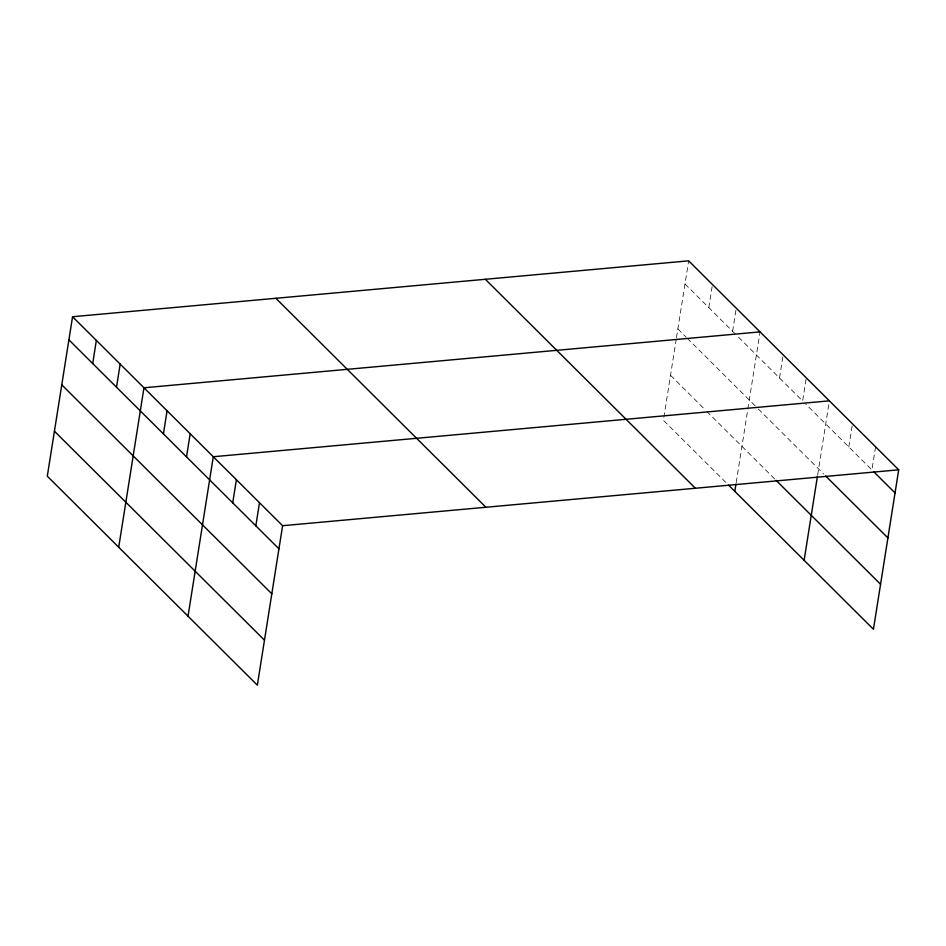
<?xml version="1.0" encoding="UTF-8"?>
<svg xmlns="http://www.w3.org/2000/svg" width="946" height="946" viewBox="0 0 946 946"><rect width="100%" height="100%" fill="white"/><g stroke="black" fill="none" stroke-linecap="round" stroke-linejoin="round"><path stroke-width="0.71" stroke-dasharray="4.73 3.55" d="M676.26 339.094L663.394 420.296L727.569 484.139M676.485 337.639L688.653 260.836M708.791 307.639L712.456 284.521M732.594 331.325L736.26 308.207M736.189 482.637L760.064 331.88M779.516 377.998L783.17 354.868M806.051 379.299L802.622 400.986L736.745 335.44M817.675 474.762L829.382 400.844M848.822 446.961L852.488 423.832M875.594 446.819L871.928 469.949L805.625 403.977M684.987 283.954L735.704 334.411M677.868 328.948L686.146 337.19M687.174 338.219L757.32 407.998M758.325 408.991L823.623 473.958M670.525 375.302L705.716 410.316M706.745 411.344L775.093 479.338"/><path stroke-width="1.42" d="M72.558 316.733L47.3 476.193L257.347 685.164L282.606 525.704L72.558 316.733L688.653 260.836L898.7 469.807L873.442 629.267L728.597 485.168M92.696 363.536L96.362 340.406M116.5 387.221L120.166 364.092M118.711 547.249L143.969 387.777L760.064 331.88M163.422 433.895L167.075 410.765M186.516 456.871L190.181 433.753M188.029 616.201L213.288 456.741L829.382 400.844M232.728 502.846L236.394 479.728M255.834 525.834L259.5 502.716M734.806 491.352L735.964 484.092M804.124 560.316L817.45 476.205M282.606 525.704L898.7 469.807M873.938 471.948L895.034 492.925M825.622 475.956L887.916 537.919M776.098 480.343L880.572 584.273M485.345 279.283L695.393 488.254M275.865 298.286L485.913 507.257M68.892 339.851L278.94 548.822M61.774 384.845L271.821 593.816M54.43 431.199L264.478 640.17"/></g></svg>
